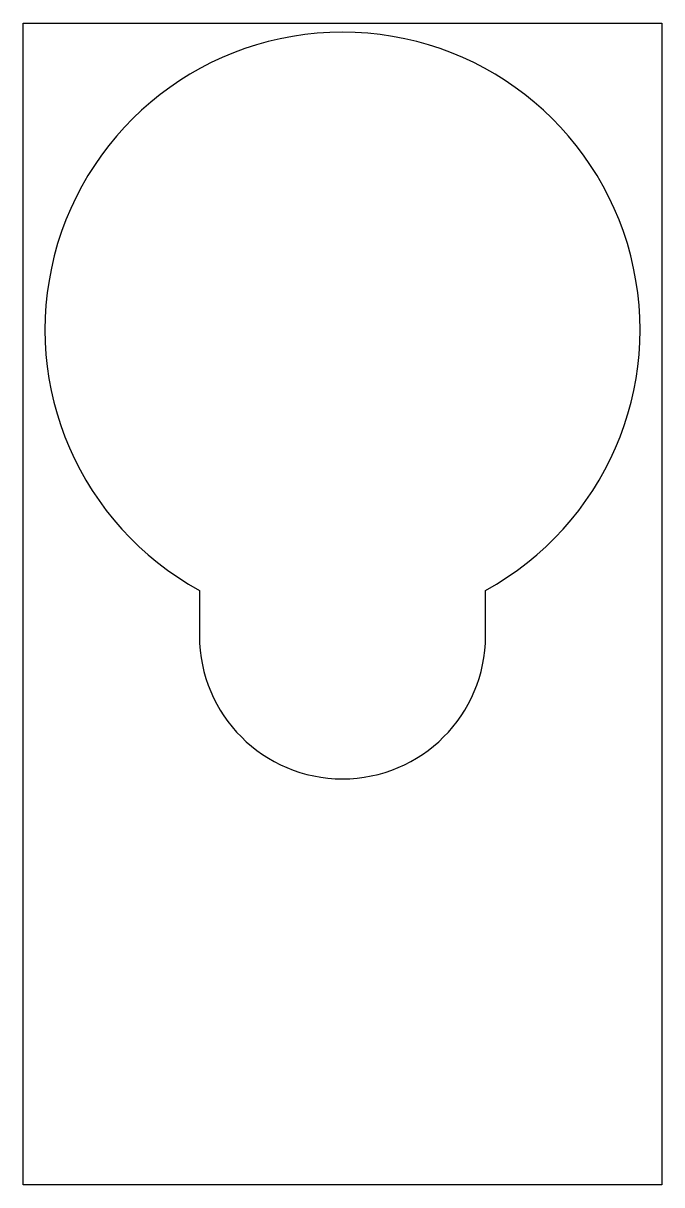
# Model space of a CAD drawing. Header units: millimetres. Extents: x -6.2 to 6.2, y -11.4 to 11.4.
import ezdxf

# ---------------------------------------------------------------- set-up
doc = ezdxf.new("R2010")
doc.units = ezdxf.units.MM
doc.layers.get('0').update_dxf_attribs({"linetype": 'CONTINUOUS'})

msp = doc.modelspace()

# ---------------------------------------------------------------- linework, layer by layer
msp.add_lwpolyline([(6.25, -11.375), (-6.25, -11.375), (-6.25, 11.375), (6.25, 11.375)], close=True)
msp.add_lwpolyline([(-2.8, 0.267), (-2.8, -0.625, 1), (2.8, -0.625), (2.8, 0.267, 3.904607)], format="xyb", close=True)

doc.saveas('drawing.dxf')
